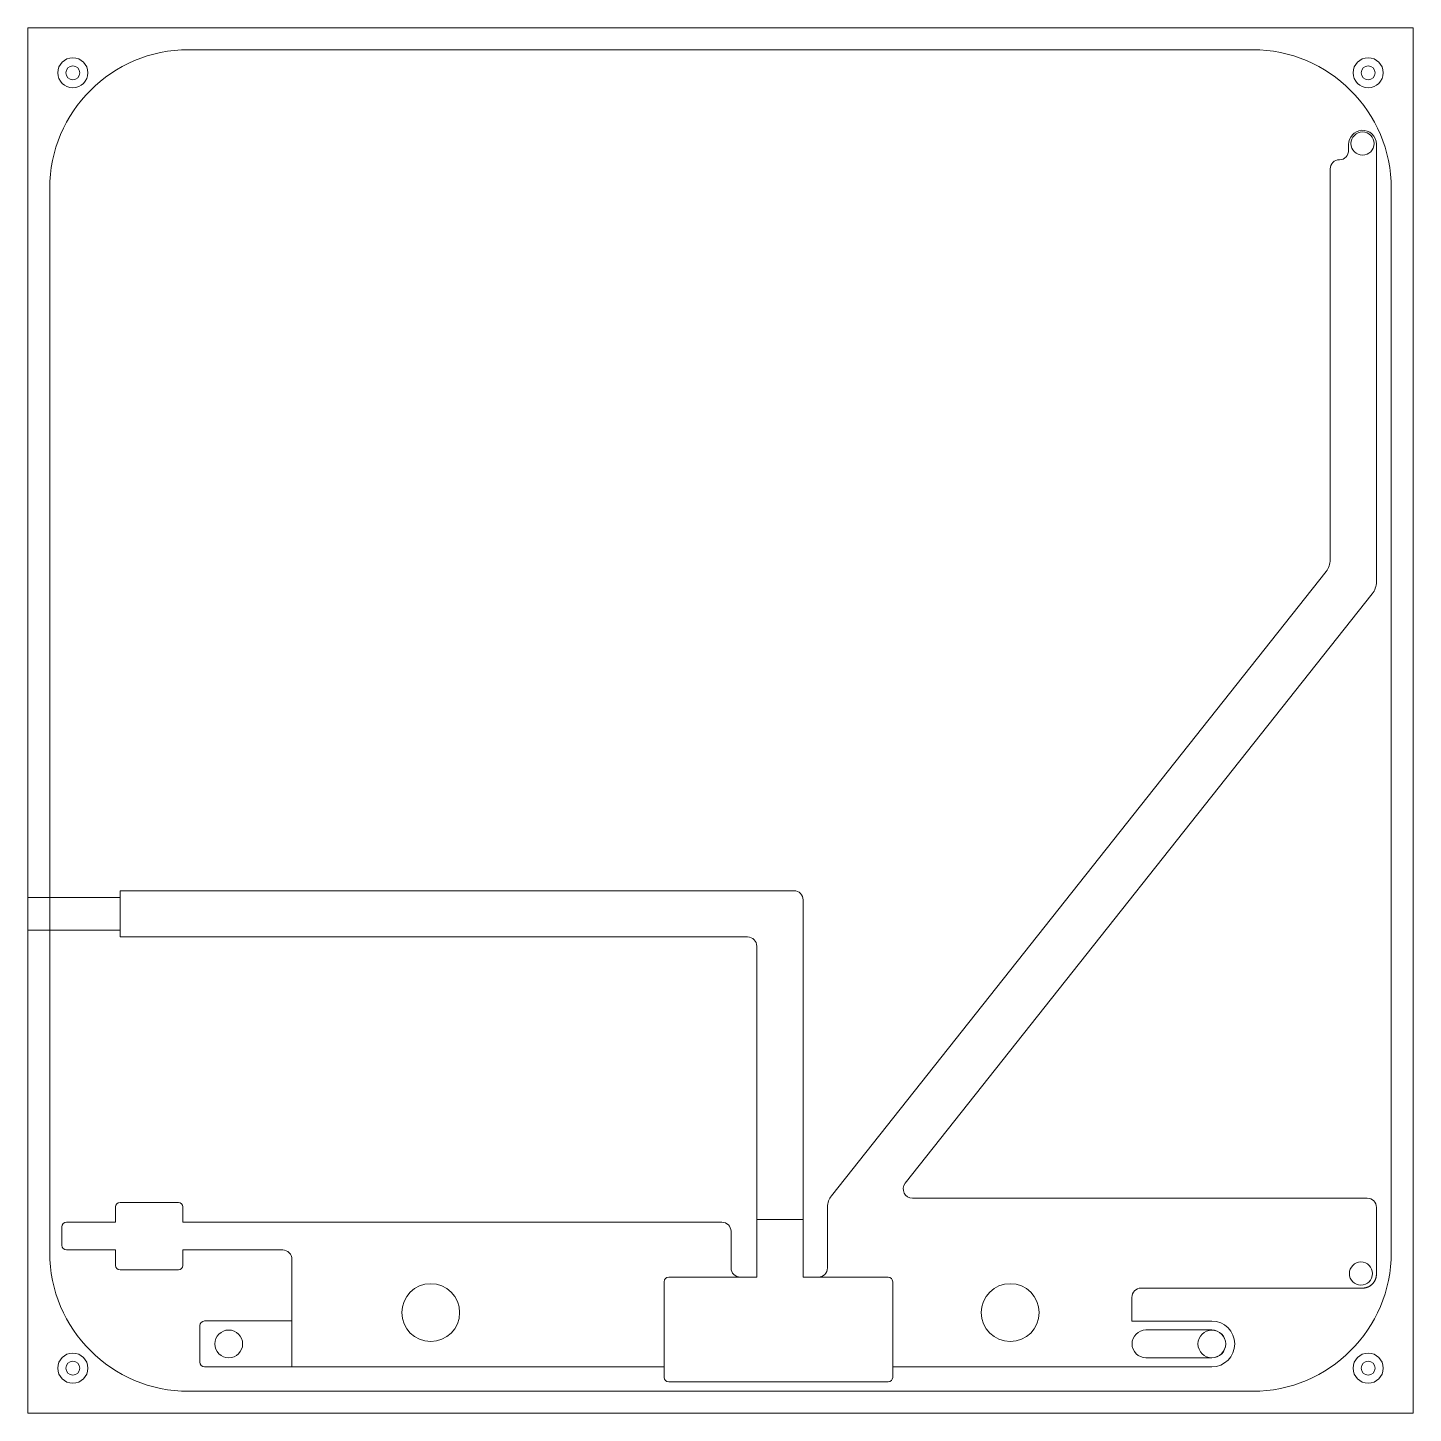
# Model space of a CAD drawing. Header units: millimetres. Extents: x 597 to 1196, y -609 to -10.
import ezdxf

# ---------------------------------------------------------------- set-up
doc = ezdxf.new("R2010")
doc.units = ezdxf.units.MM
doc.header["$MEASUREMENT"] = 0
doc.layers.add('Layer 1', color=7, linetype='Continuous', lineweight=0)

msp = doc.modelspace()

# ---------------------------------------------------------------- linework, layer by layer
at = {"layer": 'Layer 1', "color": 20, "lineweight": 9, "true_color": 0xf04c23}
msp.add_line((597.1, -386.13), (597.1, -400.13), dxfattribs=at)
for points in [[(1196.1, -609.04), (597.1, -609.04), (597.1, -10.04), (1196.1, -10.04)], [(637.1, -400.13), (597.1, -400.13), (597.1, -386.13), (637.1, -386.13)]]:
    msp.add_lwpolyline(points, close=True, dxfattribs=at)
for centre, radius in [((616.6, -29.54), 6.5), ((1176.6, -29.54), 6.5), ((616.6, -29.54), 3), ((1176.6, -29.54), 3), ((1174.15, -60.11), 5), ((1173.49, -548.63), 5), ((771.33, -565.52), 12.5), ((1021.86, -565.52), 12.5), ((1109.02, -579.06), 6), ((616.6, -589.54), 6.5), ((616.6, -589.54), 3), ((1176.6, -589.54), 6.5), ((1176.6, -589.54), 3)]:
    msp.add_circle(centre, radius, dxfattribs=at)
at = {"layer": 'Layer 1', "color": 30, "lineweight": 9, "true_color": 0xf06324}
msp.add_circle((684.02, -579.04), 6, dxfattribs=at)
at = {"layer": 'Layer 1', "color": 20, "lineweight": 9, "true_color": 0xf04c23}
for points, knots in [([(606.6, -539.54), (606.6, -572.68), (633.46, -599.54), (666.6, -599.54), (666.6, -599.54), (1126.6, -599.54), (1126.6, -599.54), (1159.74, -599.54), (1186.6, -572.68), (1186.6, -539.54), (1186.6, -539.54), (1186.6, -79.55), (1186.6, -79.55), (1186.6, -46.41), (1159.74, -19.54), (1126.6, -19.54), (1126.6, -19.54), (666.6, -19.54), (666.6, -19.54), (633.46, -19.54), (606.6, -46.41), (606.6, -79.55), (606.6, -79.55), (606.6, -539.54), (606.6, -539.54)], [0, 0, 0, 0, 1, 1, 1, 2, 2, 2, 3, 3, 3, 4, 4, 4, 5, 5, 5, 6, 6, 6, 7, 7, 7, 8, 8, 8, 8]), ([(971.04, -588.95), (971.04, -588.95), (1109.01, -588.95), (1109.01, -588.95), (1114.47, -588.95), (1118.89, -584.53), (1118.89, -579.06), (1118.89, -573.6), (1114.47, -569.18), (1109.01, -569.18), (1109.01, -569.18), (1074.45, -569.18), (1074.45, -569.18), (1074.45, -569.18), (1074.45, -558.93), (1074.45, -558.93), (1074.45, -556.72), (1076.24, -554.93), (1078.45, -554.93), (1078.45, -554.93), (1174.16, -554.93), (1174.16, -554.93), (1174.16, -554.93), (1174.16, -554.93), (1174.16, -554.93), (1174.16, -554.93), (1174.16, -554.93), (1174.16, -554.93), (1174.16, -554.93), (1174.16, -554.93), (1174.16, -554.93), (1174.36, -554.93), (1174.56, -554.92), (1174.76, -554.9), (1174.82, -554.89), (1174.89, -554.88), (1174.95, -554.87), (1175.08, -554.85), (1175.21, -554.84), (1175.34, -554.81), (1175.41, -554.8), (1175.49, -554.77), (1175.57, -554.75), (1175.68, -554.73), (1175.79, -554.7), (1175.9, -554.67), (1175.98, -554.65), (1176.06, -554.62), (1176.13, -554.59), (1176.24, -554.55), (1176.34, -554.52), (1176.44, -554.48), (1176.52, -554.44), (1176.59, -554.41), (1176.67, -554.37), (1176.76, -554.33), (1176.86, -554.28), (1176.95, -554.24), (1177.03, -554.2), (1177.1, -554.15), (1177.18, -554.11), (1177.26, -554.06), (1177.35, -554), (1177.44, -553.95), (1177.51, -553.9), (1177.58, -553.85), (1177.65, -553.8), (1177.73, -553.74), (1177.81, -553.68), (1177.89, -553.62), (1177.96, -553.56), (1178.03, -553.51), (1178.09, -553.45), (1178.17, -553.38), (1178.24, -553.32), (1178.32, -553.25), (1178.38, -553.19), (1178.44, -553.13), (1178.5, -553.06), (1178.57, -552.99), (1178.64, -552.92), (1178.7, -552.84), (1178.76, -552.77), (1178.81, -552.71), (1178.87, -552.64), (1178.93, -552.56), (1178.99, -552.48), (1179.05, -552.4), (1179.1, -552.33), (1179.15, -552.25), (1179.2, -552.18), (1179.25, -552.1), (1179.3, -552.01), (1179.35, -551.92), (1179.4, -551.85), (1179.44, -551.77), (1179.48, -551.69), (1179.53, -551.6), (1179.57, -551.51), (1179.61, -551.42), (1179.65, -551.34), (1179.69, -551.26), (1179.72, -551.18), (1179.76, -551.08), (1179.79, -550.98), (1179.82, -550.89), (1179.85, -550.8), (1179.88, -550.72), (1179.91, -550.64), (1179.94, -550.53), (1179.96, -550.43), (1179.99, -550.33), (1180.01, -550.24), (1180.03, -550.16), (1180.05, -550.07), (1180.07, -549.97), (1180.08, -549.86), (1180.1, -549.75), (1180.11, -549.66), (1180.12, -549.58), (1180.13, -549.49), (1180.13, -549.47), (1180.14, -549.46), (1180.14, -549.44), (1180.14, -549.37), (1180.14, -549.3), (1180.14, -549.23), (1180.15, -549.13), (1180.16, -549.03), (1180.16, -548.93), (1180.16, -548.93), (1180.16, -520.05), (1180.16, -520.05), (1180.16, -517.85), (1178.38, -516.07), (1176.18, -516.07), (1176.18, -516.07), (979.62, -516.07), (979.62, -516.07), (976.28, -516.07), (974.41, -512.21), (976.49, -509.59), (976.49, -509.59), (1178.33, -254.81), (1178.33, -254.81), (1179.52, -253.32), (1180.16, -251.47), (1180.16, -249.57), (1180.16, -249.57), (1180.16, -192.86), (1180.16, -192.86), (1180.16, -166.64), (1180.16, -150.19), (1180.16, -150.19), (1180.16, -150.19), (1180.16, -67.12), (1180.16, -67.12), (1180.16, -67.12), (1180.16, -60.38), (1180.16, -60.38), (1180.16, -56.88), (1177.17, -54.09), (1173.62, -54.4), (1170.61, -54.66), (1168.16, -57.5), (1168.16, -60.52), (1168.16, -60.52), (1168.16, -62.82), (1168.16, -62.82), (1168.16, -65.3), (1166.41, -67.16), (1164.22, -67.12), (1161.98, -67.09), (1160.16, -68.89), (1160.16, -71.12), (1160.16, -71.12), (1160.16, -240.06), (1160.16, -240.06), (1160.16, -241.88), (1159.54, -243.64), (1158.41, -245.07), (1158.41, -245.07), (944.52, -515.03), (944.52, -515.03), (943.45, -516.38), (942.86, -518.06), (942.86, -519.79), (942.86, -519.79), (942.86, -546.17), (942.86, -546.17), (942.86, -548.38), (941.07, -550.18), (938.85, -550.18), (938.85, -550.18), (932.3, -550.18), (932.3, -550.18), (932.3, -550.18), (932.3, -387.13), (932.3, -387.13), (932.3, -384.92), (930.51, -383.13), (928.3, -383.13), (928.3, -383.13), (637.1, -383.13), (637.1, -383.13), (637.1, -383.13), (637.1, -386.13), (637.1, -386.13), (637.1, -386.13), (606.6, -386.13), (606.6, -386.13), (606.6, -386.13), (597.1, -386.13), (597.1, -386.13), (597.1, -386.13), (597.1, -400.13), (597.1, -400.13), (597.1, -400.13), (606.6, -400.13), (606.6, -400.13), (606.6, -400.13), (637.1, -400.13), (637.1, -400.13), (637.1, -400.13), (637.1, -403.13), (637.1, -403.13), (637.1, -403.13), (908.3, -403.13), (908.3, -403.13), (910.51, -403.13), (912.3, -404.92), (912.3, -407.13), (912.3, -407.13), (912.3, -550.18), (912.3, -550.18), (912.3, -550.18), (905.15, -550.18), (905.15, -550.18), (902.94, -550.18), (901.14, -548.38), (901.14, -546.17), (901.14, -546.17), (901.14, -530.37), (901.14, -530.37), (901.14, -528.2), (899.38, -526.44), (897.2, -526.44), (897.2, -526.44), (664.23, -526.44), (664.23, -526.44), (664.23, -526.44), (664.23, -519.86), (664.23, -519.86), (664.23, -518.75), (663.34, -517.86), (662.23, -517.86), (662.23, -517.86), (637, -517.86), (637, -517.86), (635.89, -517.86), (635, -518.75), (635, -519.86), (635, -519.86), (635, -526.44), (635, -526.44), (635, -526.44), (624.74, -526.44), (624.74, -526.44), (624.74, -526.44), (613.89, -526.44), (613.89, -526.44), (612.78, -526.44), (611.88, -527.33), (611.88, -528.44), (611.88, -528.44), (611.88, -536.43), (611.88, -536.43), (611.88, -537.54), (612.78, -538.44), (613.89, -538.44), (613.89, -538.44), (624.74, -538.44), (624.74, -538.44), (624.74, -538.44), (635, -538.44), (635, -538.44), (635, -538.44), (635, -545.09), (635, -545.09), (635, -546.2), (635.89, -547.09), (637, -547.09), (637, -547.09), (662.23, -547.09), (662.23, -547.09), (663.34, -547.09), (664.23, -546.2), (664.23, -545.09), (664.23, -545.09), (664.23, -538.44), (664.23, -538.44), (664.23, -538.44), (707.33, -538.44), (707.33, -538.44), (709.55, -538.44), (711.34, -540.23), (711.34, -542.44), (711.34, -542.44), (711.34, -569.14), (711.34, -569.14), (711.34, -569.14), (673.55, -569.14), (673.55, -569.14), (672.45, -569.14), (671.56, -570.04), (671.56, -571.14), (671.56, -571.14), (671.56, -586.95), (671.56, -586.95), (671.56, -588.05), (672.45, -588.95), (673.55, -588.95), (673.55, -588.95), (872.22, -588.95), (872.22, -588.95), (872.22, -588.95), (872.22, -593.51), (872.22, -593.51), (872.22, -594.61), (873.11, -595.51), (874.22, -595.51), (874.22, -595.51), (969.04, -595.51), (969.04, -595.51), (970.15, -595.51), (971.04, -594.61), (971.04, -593.51), (971.04, -593.51), (971.04, -588.95), (971.04, -588.95)], [0, 0, 0, 0, 1, 1, 1, 2, 2, 2, 3, 3, 3, 4, 4, 4, 5, 5, 5, 6, 6, 6, 7, 7, 7, 8, 8, 8, 9, 9, 9, 10, 10, 10, 11, 11, 11, 12, 12, 12, 13, 13, 13, 14, 14, 14, 15, 15, 15, 16, 16, 16, 17, 17, 17, 18, 18, 18, 19, 19, 19, 20, 20, 20, 21, 21, 21, 22, 22, 22, 23, 23, 23, 24, 24, 24, 25, 25, 25, 26, 26, 26, 27, 27, 27, 28, 28, 28, 29, 29, 29, 30, 30, 30, 31, 31, 31, 32, 32, 32, 33, 33, 33, 34, 34, 34, 35, 35, 35, 36, 36, 36, 37, 37, 37, 38, 38, 38, 39, 39, 39, 40, 40, 40, 41, 41, 41, 42, 42, 42, 43, 43, 43, 44, 44, 44, 45, 45, 45, 46, 46, 46, 47, 47, 47, 48, 48, 48, 49, 49, 49, 50, 50, 50, 51, 51, 51, 52, 52, 52, 53, 53, 53, 54, 54, 54, 55, 55, 55, 56, 56, 56, 57, 57, 57, 58, 58, 58, 59, 59, 59, 60, 60, 60, 61, 61, 61, 62, 62, 62, 63, 63, 63, 64, 64, 64, 65, 65, 65, 66, 66, 66, 67, 67, 67, 68, 68, 68, 69, 69, 69, 70, 70, 70, 71, 71, 71, 72, 72, 72, 73, 73, 73, 74, 74, 74, 75, 75, 75, 76, 76, 76, 77, 77, 77, 78, 78, 78, 79, 79, 79, 80, 80, 80, 81, 81, 81, 82, 82, 82, 83, 83, 83, 84, 84, 84, 85, 85, 85, 86, 86, 86, 87, 87, 87, 88, 88, 88, 89, 89, 89, 90, 90, 90, 91, 91, 91, 92, 92, 92, 93, 93, 93, 94, 94, 94, 95, 95, 95, 96, 96, 96, 97, 97, 97, 98, 98, 98, 99, 99, 99, 100, 100, 100, 101, 101, 101, 102, 102, 102, 103, 103, 103, 104, 104, 104, 105, 105, 105, 106, 106, 106, 107, 107, 107, 108, 108, 108, 109, 109, 109, 110, 110, 110, 111, 111, 111, 112, 112, 112, 113, 113, 113, 113]), ([(597.13, -383.13), (597.11, -383.13), (597.1, -383.14), (597.1, -383.16), (597.1, -383.16), (597.1, -403.09), (597.1, -403.09), (597.1, -403.11), (597.11, -403.13), (597.13, -403.13)], [0, 0, 0, 0, 1, 1, 1, 2, 2, 2, 3, 3, 3, 3]), ([(932.3, -550.18), (932.3, -550.18), (932.3, -525.29), (932.3, -525.29), (932.3, -525.29), (912.3, -525.29), (912.3, -525.29), (912.3, -525.29), (912.3, -550.18), (912.3, -550.18), (912.3, -550.18), (874.21, -550.18), (874.21, -550.18), (873.11, -550.18), (872.22, -551.07), (872.22, -552.18), (872.22, -552.18), (872.22, -593.51), (872.22, -593.51), (872.22, -594.61), (873.11, -595.51), (874.21, -595.51), (874.21, -595.51), (969.05, -595.51), (969.05, -595.51), (970.15, -595.51), (971.04, -594.61), (971.04, -593.51), (971.04, -593.51), (971.04, -552.18), (971.04, -552.18), (971.04, -551.07), (970.15, -550.18), (969.04, -550.18), (969.04, -550.18), (932.3, -550.18), (932.3, -550.18)], [0, 0, 0, 0, 1, 1, 1, 2, 2, 2, 3, 3, 3, 4, 4, 4, 5, 5, 5, 6, 6, 6, 7, 7, 7, 8, 8, 8, 9, 9, 9, 10, 10, 10, 11, 11, 11, 12, 12, 12, 12]), ([(711.34, -588.95), (711.34, -588.95), (673.55, -588.95), (673.55, -588.95), (672.45, -588.95), (671.56, -588.05), (671.56, -586.95), (671.56, -586.95), (671.56, -571.14), (671.56, -571.14), (671.56, -570.04), (672.45, -569.14), (673.55, -569.14), (673.55, -569.14), (711.34, -569.14), (711.34, -569.14), (711.34, -569.14), (711.34, -588.95), (711.34, -588.95)], [0, 0, 0, 0, 1, 1, 1, 2, 2, 2, 3, 3, 3, 4, 4, 4, 5, 5, 5, 6, 6, 6, 6]), ([(1080.5, -585.03), (1080.5, -585.03), (1109.01, -585.03), (1109.01, -585.03), (1112.32, -585.03), (1115, -582.34), (1115, -579.03), (1115, -579.03), (1115, -579.03), (1115, -579.03), (1115, -575.71), (1112.32, -573.03), (1109.01, -573.03), (1109.01, -573.03), (1080.5, -573.03), (1080.5, -573.03), (1077.19, -573.03), (1074.5, -575.71), (1074.5, -579.03), (1074.5, -579.03), (1074.5, -579.03), (1074.5, -579.03), (1074.5, -582.34), (1077.19, -585.03), (1080.5, -585.03)], [0, 0, 0, 0, 1, 1, 1, 2, 2, 2, 3, 3, 3, 4, 4, 4, 5, 5, 5, 6, 6, 6, 7, 7, 7, 8, 8, 8, 8])]:
    msp.add_open_spline(points, degree=3, knots=knots, dxfattribs=at)

doc.saveas('drawing.dxf')
